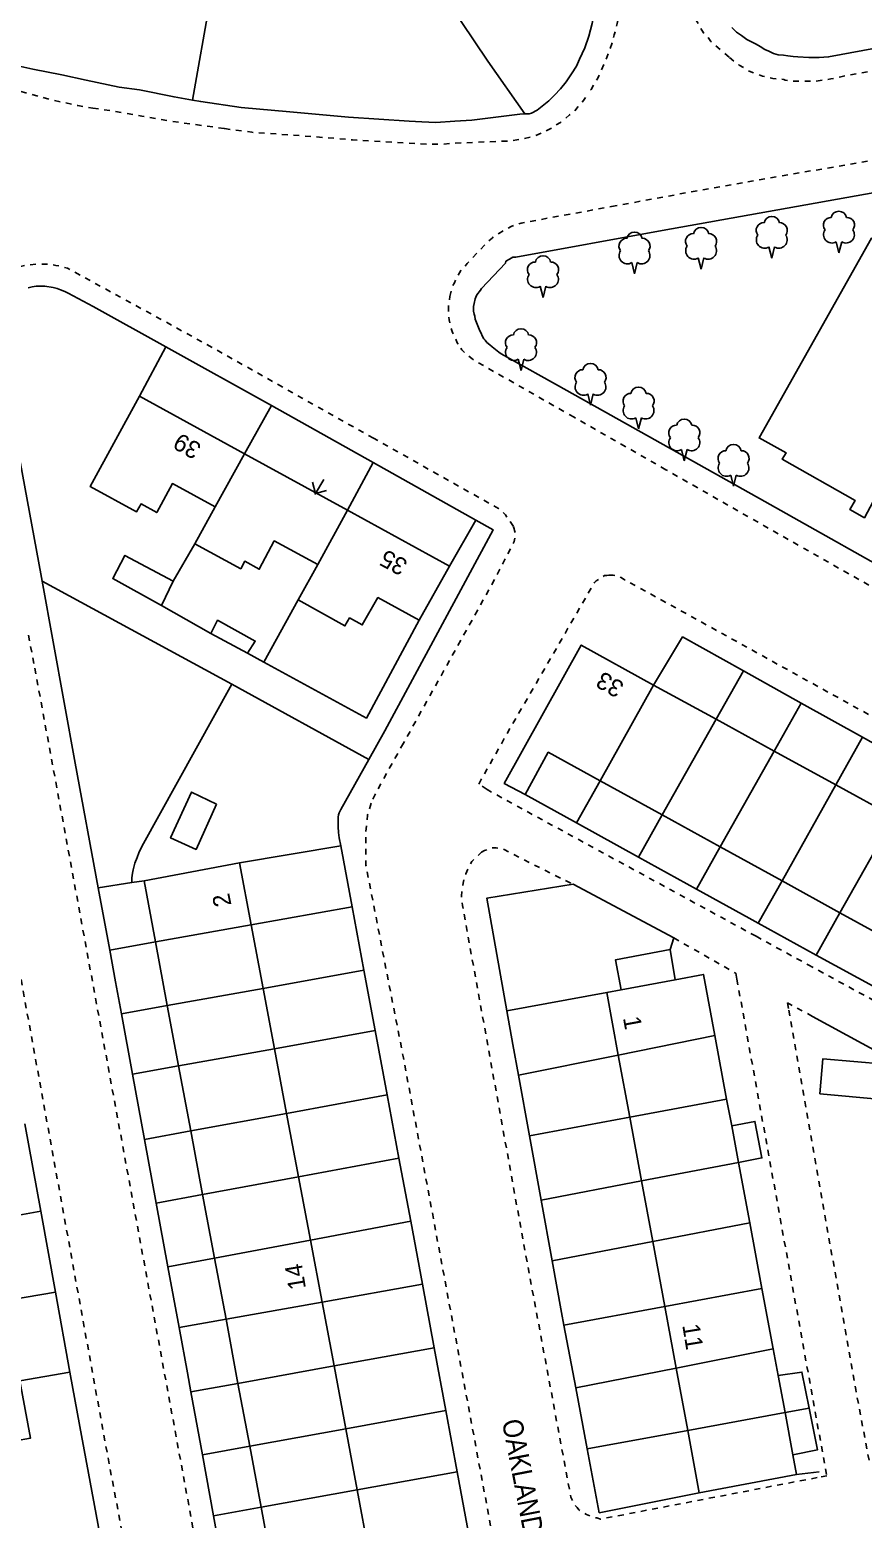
# Model space of a CAD drawing. Extents: x 421500 to 422711, y 436000 to 437000.
# Drawn here: x 422105.8 to 422177.7, y 436327.6 to 436456.2 of the extents above; entities that cross this region are included whole.
import ezdxf

# ---------------------------------------------------------------- set-up
doc = ezdxf.new("R2010")
doc.units = 0
doc.linetypes.add('716709-ExBase$0$OS-DASHEDLINE', pattern=[1, 0.5, -0.5])
doc.layers.get('0').update_dxf_attribs({"color": 210})
for name, color, linetype in [('716709-ExBase$0$OS-LINE_0001_BLG_OUTLINE', 7, 'Continuous'), ('716709-ExBase$0$OS-LINE_0021_ROAD_OR_TRACK', 8, '716709-ExBase$0$OS-DASHEDLINE'), ('716709-ExBase$0$OS-LINE_0030_BLG_DIVISION', 8, 'Continuous'), ('716709-ExBase$0$OS-LINE_0030_OBSTRUCTING_FEAT', 8, 'Continuous'), ('716709-ExBase$0$OS-PT_0026_BENCH_MARK_LOCN', 8, 'Continuous'), ('716709-ExBase$0$OS-PT_0373_POSN_NONCONIFER_TR', 8, 'Continuous'), ('716709-ExBase$0$OS-SYMB_0026_BENCH_MARK', 8, 'Continuous'), ('716709-ExBase$0$OS-TEXT_BUILDING_OR_STRUCTURE', 4, 'Continuous'), ('716709-ExBase$0$OS-TEXT_ROAD_NAME', 7, 'Continuous'), ('Pr-KerbEdge', 8, 'Continuous')]:
    doc.layers.add(name, color=color, linetype=linetype)
doc.styles.add('716709-ExBase$0$Romans', font='romans.shx', dxfattribs={"width": 0.9})
doc.styles.add('716709-ExBase$0$Standard', font='romans.shx')

# ---------------------------------------------------------------- blocks, each defined once
blk = doc.blocks.new('716709-ExBase$0$OS-BENCH MARK')
at = {"linetype": 'Continuous'}
blk.add_line((1.42, 0), (0, 0), dxfattribs=at)
at = {"linetype": 'Continuous', "flags": 128}
blk.add_lwpolyline([(0.707, 0.707), (0, 0), (0.707, -0.707)], dxfattribs=at)
blk = doc.blocks.new('716709-ExBase$0$OS-DOT')
at = {"linetype": 'Continuous'}
blk.add_circle((0, 0), 0.05, dxfattribs=at)
blk = doc.blocks.new('716709-ExBase$0$OS-NONCONIFEROUS TREE')
at = {"linetype": 'Continuous'}
for p, q in [((0, -1.6), (-0.2, -0.8)), ((0.2, -0.8), (0, -1.6))]:
    blk.add_line(p, q, dxfattribs=at)
for centre, radius, start, end in [((0, 0.84), 0.56, 10.8441, 169.1559), ((-0.57, 0.4), 0.55, 88.1339, 218.2222), ((-0.51, -0.29), 0.6, 144.748, 301.112), ((0.51, -0.29), 0.6, 238.888, 35.252), ((0.57, 0.4), 0.55, 321.7778, 91.8661)]:
    blk.add_arc(centre, radius, start, end, dxfattribs=at)

msp = doc.modelspace()

# ---------------------------------------------------------------- linework, layer by layer
at = {"layer": '716709-ExBase$0$OS-LINE_0001_BLG_OUTLINE'}
for p, q in [((422124.33, 436419.62), (422115.25, 436424.6)), ((422133.21, 436414.76), (422124.33, 436419.62)), ((422121.8, 436415.05), (422120.05, 436411.85)), ((422142.03, 436409.92), (422133.21, 436414.76)), ((422130.65, 436410.05), (422128.95, 436407)), ((422139.42, 436405.24), (422142.03, 436409.92)), ((422159.65, 436399.65), (422165.06, 436396.69)), ((422165.06, 436396.69), (422170.06, 436393.95)), ((422170.06, 436393.95), (422175.39, 436391.03)), ((422160.4, 436388.43), (422155.03, 436391.38)), ((422175.39, 436391.03), (422180.41, 436388.28)), ((422165.41, 436385.67), (422160.4, 436388.43)), ((422170.74, 436382.73), (422165.41, 436385.67)), ((422123.9, 436384.3), (422115.65, 436382.75)), ((422124.91, 436378.94), (422123.9, 436384.3)), ((422115.65, 436382.75), (422116.64, 436377.46)), ((422175.74, 436379.98), (422170.74, 436382.73)), ((422180.99, 436377.09), (422175.74, 436379.98)), ((422125.94, 436373.45), (422124.91, 436378.94)), ((422116.64, 436377.46), (422117.66, 436371.97)), ((422126.91, 436368.24), (422125.94, 436373.45)), ((422155.6, 436373.1), (422156.86, 436373.33)), ((422156.86, 436373.33), (422161.51, 436374.2)), ((422156.6, 436367.69), (422155.6, 436373.1)), ((422117.66, 436371.97), (422118.64, 436366.76)), ((422127.96, 436362.65), (422126.91, 436368.24)), ((422164.93, 436369.38), (422165.95, 436363.89)), ((422157.59, 436362.32), (422156.6, 436367.69)), ((422118.64, 436366.76), (422119.69, 436361.13)), ((422165.95, 436363.89), (422166.39, 436361.58)), ((422128.99, 436357.18), (422127.96, 436362.65)), ((422158.61, 436356.81), (422157.59, 436362.32)), ((422119.69, 436361.13), (422120.71, 436355.64)), ((422166.39, 436361.58), (422166.98, 436358.41)), ((422166.98, 436358.41), (422167.95, 436353.2)), ((422130.02, 436351.71), (422128.99, 436357.18)), ((422159.57, 436351.58), (422158.61, 436356.81)), ((422120.71, 436355.64), (422121.74, 436350.15)), ((422167.95, 436353.2), (422169, 436347.53)), ((422131.02, 436346.35), (422130.02, 436351.71)), ((422160.61, 436345.97), (422159.57, 436351.58)), ((422121.74, 436350.15), (422122.73, 436344.87)), ((422132.06, 436340.84), (422131.02, 436346.35)), ((422169, 436347.53), (422169.98, 436342.3)), ((422161.59, 436340.65), (422160.61, 436345.97)), ((422122.73, 436344.87), (422123.76, 436339.33)), ((422169.98, 436342.3), (422170.4, 436340.02)), ((422133.07, 436335.41), (422132.06, 436340.84)), ((422162.59, 436335.27), (422161.59, 436340.65)), ((422170.4, 436340.02), (422171, 436336.82)), ((422123.76, 436339.33), (422124.78, 436333.9)), ((422171, 436336.82), (422171.68, 436333.17)), ((422134.06, 436330.13), (422133.07, 436335.41)), ((422163.58, 436329.87), (422162.59, 436335.27)), ((422124.78, 436333.9), (422125.76, 436328.63)), ((422171.68, 436333.17), (422172, 436331.45)), ((422172, 436331.45), (422163.58, 436329.87)), ((422135.08, 436324.7), (422134.06, 436330.13))]:
    msp.add_line(p, q, dxfattribs=at)
at = {"layer": '716709-ExBase$0$OS-LINE_0001_BLG_OUTLINE', "flags": 128}
for points in [[(422187.6, 436429.05), (422179.65, 436414.9), (422178.6, 436415.5), (422177.85, 436414.1), (422176.6, 436414.8), (422177.05, 436415.6), (422170.75, 436419.15), (422171.1, 436419.7), (422168.75, 436421), (422178.45, 436438.25), (422181.25, 436436.7), (422183.15, 436440.1), (422186.6, 436438.1), (422187.65, 436439.85), (422193.45, 436436.55)], [(422115.25, 436424.6), (422111, 436416.8), (422115, 436414.6), (422115.4, 436415.3), (422116.75, 436414.55), (422118.1, 436417.05), (422121.8, 436415.05)], [(422120.05, 436411.85), (422124, 436409.7), (422124.35, 436410.35), (422125.6, 436409.65), (422126.9, 436412.1), (422130.65, 436410.05)], [(422128.95, 436407), (422133, 436404.75), (422133.4, 436405.45), (422134.5, 436404.85), (422135.85, 436407.2), (422139.42, 436405.24)], [(422159.65, 436399.65), (422153.4, 436403.1), (422146.75, 436391.15), (422148.57, 436390.2)], [(422155.03, 436391.38), (422150.55, 436393.85), (422148.57, 436390.2)], [(422161.51, 436374.2), (422163.95, 436374.65), (422164.93, 436369.38)], [(422104.94, 436339.54), (422105.85, 436334.6), (422099.35, 436333.45), (422098.44, 436338.39)], [(422125.76, 436328.63), (422126.55, 436324.4), (422125.55, 436324.2), (422125.8, 436323)]]:
    msp.add_lwpolyline(points, dxfattribs=at)
at = {"layer": '716709-ExBase$0$OS-LINE_0021_ROAD_OR_TRACK'}
for p, q in [((422160.71, 436418.25), (422152.78, 436422.78)), ((422106.22, 436401.11), (422120.9, 436321.28)), ((422145.28, 436390.64), (422144.55, 436391.1)), ((422161.4, 436377.8), (422166.75, 436374.75)), ((422168.49, 436377.95), (422172.99, 436375.49)), ((422166.75, 436374.75), (422166.84, 436374.25)), ((422172.99, 436375.49), (422193.6, 436364.25)), ((422166.84, 436374.25), (422174.6, 436331.35)), ((422171.2, 436372.2), (422171.31, 436371.57)), ((422173.37, 436371.03), (422171.2, 436372.2)), ((422174.6, 436331.35), (422173.76, 436331.19))]:
    msp.add_line(p, q, dxfattribs=at)
at = {"layer": '716709-ExBase$0$OS-LINE_0021_ROAD_OR_TRACK', "flags": 128}
for points in [[(422158.35, 436500), (422158.4, 436498.85), (422157.8, 436482.65), (422156.9, 436460.85), (422156.8, 436458.85), (422156.7, 436457.8), (422156.5, 436456.8), (422156.25, 436455.8), (422156.05, 436455.05), (422155.45, 436453.45), (422155.15, 436452.75), (422154.8, 436452), (422154.55, 436451.65), (422154.25, 436451.1), (422153.95, 436450.65)], [(422163.9, 436500), (422163.45, 436486.8), (422162.55, 436469.85), (422162.15, 436461.4), (422162.2, 436460.85), (422162.25, 436460.25), (422162.3, 436459.7), (422162.45, 436459.2), (422162.6, 436458.65), (422162.65, 436458.45), (422162.85, 436457.95), (422163.1, 436457.4), (422163.4, 436456.95), (422163.65, 436456.5), (422163.95, 436456), (422164.35, 436455.6), (422164.6, 436455.25), (422165.5, 436454.45), (422166.2, 436453.87)], [(422166.2, 436453.87), (422166.65, 436453.5), (422167.05, 436453.2), (422167.45, 436452.95), (422167.75, 436452.75), (422168.2, 436452.55), (422168.6, 436452.4), (422169.05, 436452.25), (422169.55, 436452.15), (422169.95, 436452.05), (422170.45, 436452), (422170.9, 436451.95), (422171, 436451.9), (422171.85, 436451.8), (422173.65, 436451.8), (422174.25, 436451.9), (422174.95, 436452), (422175.6, 436452.15), (422175.8, 436452.2), (422193.55, 436455.4), (422207.68, 436458.1)], [(422095.77, 436454.66), (422099.2, 436453), (422101.75, 436452), (422104.55, 436451.05), (422105.45, 436450.8), (422107.65, 436450.2), (422109.95, 436449.7), (422110.65, 436449.55), (422111.22, 436449.48)], [(422122.59, 436447.72), (422123.45, 436447.6), (422124.95, 436447.4), (422130.55, 436447), (422133.65, 436446.75), (422135.4, 436446.65), (422139.3, 436446.4), (422141.45, 436446.35), (422142.15, 436446.45), (422142.35, 436446.45), (422147.2, 436446.65), (422147.85, 436446.75), (422148.45, 436446.85), (422149.05, 436447), (422149.4, 436447.1), (422150, 436447.35), (422150.55, 436447.6), (422151.05, 436447.9), (422151.6, 436448.25), (422151.95, 436448.5), (422152.4, 436448.9), (422152.85, 436449.25), (422153.2, 436449.7), (422153.6, 436450.15), (422153.95, 436450.65)], [(422111.22, 436449.48), (422112.2, 436449.35), (422115.45, 436448.8), (422117.65, 436448.4), (422122.59, 436447.72)], [(422167.78, 436443.11), (422195.6, 436447.95), (422206.25, 436449.65), (422206.85, 436449.65), (422207.35, 436449.55), (422207.6, 436449.45), (422208.05, 436449.3), (422208.3, 436449.15), (422208.5, 436448.95), (422208.7, 436448.85), (422208.9, 436448.6), (422209.1, 436448.4)], [(422156.02, 436440.98), (422164.55, 436442.55), (422167.78, 436443.11)], [(422142.05, 436433.2), (422142.25, 436434), (422142.45, 436434.4), (422142.6, 436434.75), (422143, 436435.45), (422143.3, 436435.75), (422143.55, 436436.05), (422145.05, 436437.65), (422145.35, 436437.95), (422145.7, 436438.25), (422145.9, 436438.45), (422146.3, 436438.65), (422146.7, 436438.9), (422146.9, 436439), (422147.35, 436439.25), (422147.8, 436439.45), (422148.2, 436439.55), (422156.02, 436440.98)], [(422135.47, 436420.97), (422120.65, 436429.3), (422109.05, 436435.65), (422108.55, 436435.8), (422108.05, 436435.9), (422107.6, 436436), (422106.4, 436436), (422105.4, 436435.9), (422105, 436435.8), (422104.5, 436435.65), (422104.05, 436435.5), (422103.6, 436435.3), (422103.15, 436435.05)], [(422142.78, 436429.08), (422142.7, 436429.2), (422142.55, 436429.55), (422142.4, 436429.85), (422142.25, 436430.2), (422142.15, 436430.55), (422142.1, 436430.8), (422142, 436431.2), (422141.95, 436431.6), (422141.95, 436432.4), (422142.05, 436433.2)], [(422152.78, 436422.78), (422144.25, 436427.65), (422143.95, 436427.85), (422143.65, 436428.1), (422143.4, 436428.3), (422143.1, 436428.6), (422142.78, 436429.08)], [(422147.55, 436413.35), (422147.25, 436413.8), (422147.2, 436413.95), (422147, 436414.15), (422146.85, 436414.35), (422146.45, 436414.75), (422146.25, 436414.9), (422135.47, 436420.97)], [(422186.4, 436404.95), (422185.05, 436404.95), (422184.65, 436405), (422184.35, 436405.05), (422184, 436405.2), (422183.65, 436405.25), (422183.3, 436405.4), (422169.2, 436413.4), (422160.71, 436418.25)], [(422137.89, 436394.34), (422145.75, 436408.45), (422147.6, 436412.05), (422147.7, 436412.45), (422147.7, 436412.8), (422147.65, 436413), (422147.6, 436413.15), (422147.55, 436413.35)], [(422144.55, 436391.1), (422147.45, 436396.25), (422154.4, 436408.25), (422154.45, 436408.35), (422154.55, 436408.5), (422154.7, 436408.65), (422155.15, 436408.95), (422155.25, 436409), (422155.4, 436409.1), (422155.6, 436409.1), (422155.8, 436409.15)], [(422155.8, 436409.15), (422156.15, 436409.15), (422156.35, 436409.1), (422156.5, 436409.1), (422156.7, 436409), (422156.85, 436408.95), (422157.15, 436408.75), (422181.26, 436395.42)], [(422105.67, 436403.97), (422106.15, 436401.5), (422106.22, 436401.11)], [(422113.25, 436319.95), (422113.35, 436320.05), (422113.55, 436320.2), (422113.7, 436320.35), (422113.85, 436320.55), (422113.95, 436320.75), (422114.1, 436320.95), (422114.3, 436321.35), (422114.45, 436322.1), (422114.45, 436322.8), (422112.35, 436333.95), (422105.35, 436372.5), (422101.75, 436392.75), (422100.6, 436398.35), (422100.49, 436398.42)], [(422135.4, 436389.8), (422135.75, 436390.5), (422137.89, 436394.34)], [(422168.49, 436377.95), (422145.65, 436390.4), (422145.28, 436390.64)], [(422145.58, 436327.01), (422138.05, 436367.45), (422134.8, 436384.1), (422134.8, 436387), (422134.95, 436388.4), (422135.05, 436388.7), (422135.2, 436389.25), (422135.4, 436389.8)], [(422153.2, 436328.4), (422153.05, 436328.6), (422152.95, 436328.7), (422152.8, 436328.9), (422152.5, 436329.5), (422148.45, 436351.3), (422143.15, 436380.6), (422143.05, 436381.4), (422143.15, 436382.2), (422143.2, 436382.55), (422143.3, 436382.95), (422143.45, 436383.35), (422143.75, 436384.05), (422143.95, 436384.4), (422144.45, 436384.9), (422144.6, 436385), (422144.8, 436385.2)], [(422144.8, 436385.2), (422145.05, 436385.35), (422145.55, 436385.55), (422145.85, 436385.6), (422146.05, 436385.6), (422146.25, 436385.55), (422146.45, 436385.55), (422146.65, 436385.5), (422146.85, 436385.4), (422147, 436385.3), (422151.55, 436383), (422152.7, 436382.45)], [(422171.31, 436371.57), (422177.1, 436338.8), (422178.3, 436332.41)], [(422173.76, 436331.19), (422155.05, 436327.6), (422154.75, 436327.7), (422154.45, 436327.75), (422154.15, 436327.9), (422153.85, 436328), (422153.7, 436328.1), (422153.45, 436328.2), (422153.2, 436328.4)]]:
    msp.add_lwpolyline(points, dxfattribs=at)
at = {"layer": '716709-ExBase$0$OS-LINE_0030_BLG_DIVISION'}
for p, q in [((422121.8, 436415.05), (422124.33, 436419.62)), ((422130.65, 436410.05), (422133.21, 436414.76)), ((422155.03, 436391.38), (422159.65, 436399.65)), ((422160.4, 436388.43), (422165.06, 436396.69)), ((422165.41, 436385.67), (422170.06, 436393.95)), ((422170.74, 436382.73), (422175.39, 436391.03)), ((422175.74, 436379.98), (422180.41, 436388.28)), ((422124.91, 436378.94), (422116.64, 436377.46)), ((422125.94, 436373.45), (422117.66, 436371.97)), ((422126.91, 436368.24), (422118.64, 436366.76)), ((422156.6, 436367.69), (422164.93, 436369.38)), ((422157.59, 436362.32), (422165.95, 436363.89)), ((422127.96, 436362.65), (422119.69, 436361.13)), ((422158.61, 436356.81), (422166.98, 436358.41)), ((422128.99, 436357.18), (422120.71, 436355.64)), ((422159.57, 436351.58), (422167.95, 436353.2)), ((422130.02, 436351.71), (422121.74, 436350.15)), ((422131.02, 436346.35), (422122.73, 436344.87)), ((422160.61, 436345.97), (422169, 436347.53)), ((422161.59, 436340.65), (422169.98, 436342.3)), ((422132.06, 436340.84), (422123.76, 436339.33)), ((422162.59, 436335.27), (422171, 436336.82)), ((422133.07, 436335.41), (422124.78, 436333.9)), ((422134.06, 436330.13), (422125.76, 436328.63))]:
    msp.add_line(p, q, dxfattribs=at)
at = {"layer": '716709-ExBase$0$OS-LINE_0030_OBSTRUCTING_FEAT'}
for p, q in [((422117.54, 436428.86), (422115.25, 436424.6)), ((422126.65, 436423.8), (422117.54, 436428.86)), ((422124.33, 436419.62), (422126.65, 436423.8)), ((422135.44, 436418.87), (422126.65, 436423.8)), ((422133.21, 436414.76), (422135.44, 436418.87)), ((422144.3, 436413.89), (422135.44, 436418.87)), ((422144.3, 436413.89), (422142.03, 436409.92)), ((422118.18, 436408.62), (422120.05, 436411.85)), ((422106.86, 436408.62), (422123.24, 436399.72)), ((422117.15, 436406.53), (422118.18, 436408.62)), ((422126.01, 436401.62), (422128.95, 436407)), ((422121.42, 436404.1), (422117.15, 436406.53)), ((422124.58, 436402.4), (422121.42, 436404.1)), ((422126.01, 436401.62), (422124.58, 436402.4)), ((422165.06, 436396.69), (422167.41, 436400.87)), ((422172.4, 436398.09), (422167.41, 436400.87)), ((422123.24, 436399.72), (422135.06, 436393.21)), ((422170.06, 436393.95), (422172.4, 436398.09)), ((422177.69, 436395.14), (422172.4, 436398.09)), ((422175.39, 436391.03), (422177.69, 436395.14)), ((422153, 436387.74), (422155.03, 436391.38)), ((422148.57, 436390.2), (422153, 436387.74)), ((422153, 436387.74), (422158.35, 436384.79)), ((422158.35, 436384.79), (422160.4, 436388.43)), ((422132.63, 436385.76), (422123.9, 436384.3)), ((422133.61, 436380.5), (422132.63, 436385.76)), ((422163.36, 436382.01), (422165.41, 436385.67)), ((422158.35, 436384.79), (422163.36, 436382.01)), ((422114.61, 436382.6), (422111.69, 436382.14)), ((422115.65, 436382.75), (422114.61, 436382.6)), ((422152.7, 436382.45), (422161.4, 436377.8)), ((422168.68, 436379.07), (422170.74, 436382.73)), ((422111.69, 436382.14), (422112.69, 436376.75)), ((422133.61, 436380.5), (422124.91, 436378.94)), ((422134.64, 436375.01), (422133.61, 436380.5)), ((422173.69, 436376.33), (422175.74, 436379.98)), ((422168.68, 436379.07), (422173.69, 436376.33)), ((422116.64, 436377.46), (422112.69, 436376.75)), ((422161.4, 436377.8), (422161.07, 436376.8)), ((422161.51, 436374.2), (422161.07, 436376.8)), ((422173.69, 436376.33), (422178.93, 436373.46)), ((422134.64, 436375.01), (422125.94, 436373.45)), ((422135.61, 436369.8), (422134.64, 436375.01)), ((422146.98, 436371.51), (422155.6, 436373.1)), ((422117.66, 436371.97), (422113.7, 436371.26)), ((422113.7, 436371.26), (422114.66, 436366.05)), ((422173.37, 436371.03), (422193.25, 436360.13)), ((422135.61, 436369.8), (422126.91, 436368.24)), ((422136.65, 436364.25), (422135.61, 436369.8)), ((422147.98, 436365.95), (422156.6, 436367.69)), ((422118.64, 436366.76), (422114.66, 436366.05)), ((422114.66, 436366.05), (422115.7, 436360.4)), ((422148.93, 436360.7), (422147.98, 436365.95)), ((422136.65, 436364.25), (422127.96, 436362.65)), ((422137.66, 436358.79), (422136.65, 436364.25)), ((422106.73, 436354.2), (422105.36, 436361.76)), ((422148.93, 436360.7), (422157.59, 436362.32)), ((422119.69, 436361.13), (422115.7, 436360.4)), ((422149.94, 436355.15), (422148.93, 436360.7)), ((422115.7, 436360.4), (422116.71, 436354.89)), ((422137.66, 436358.79), (422128.99, 436357.18)), ((422138.68, 436353.35), (422137.66, 436358.79)), ((422149.94, 436355.15), (422158.61, 436356.81)), ((422120.71, 436355.64), (422116.71, 436354.89)), ((422102.42, 436353.43), (422106.73, 436354.2)), ((422108, 436347.22), (422106.73, 436354.2)), ((422116.71, 436354.89), (422117.72, 436349.39)), ((422150.89, 436349.9), (422149.94, 436355.15)), ((422138.68, 436353.35), (422130.02, 436351.71)), ((422139.7, 436347.89), (422138.68, 436353.35)), ((422150.89, 436349.9), (422159.57, 436351.58)), ((422121.74, 436350.15), (422117.72, 436349.39)), ((422117.72, 436349.39), (422118.68, 436344.16)), ((422139.7, 436347.89), (422131.02, 436346.35)), ((422140.71, 436342.4), (422139.7, 436347.89)), ((422087.66, 436343.69), (422108, 436347.22)), ((422109.25, 436340.31), (422108, 436347.22)), ((422151.91, 436344.35), (422160.61, 436345.97)), ((422122.73, 436344.87), (422118.68, 436344.16)), ((422152.92, 436338.95), (422151.91, 436344.35)), ((422140.71, 436342.4), (422132.06, 436340.84)), ((422141.72, 436336.99), (422140.71, 436342.4)), ((422104.94, 436339.54), (422109.25, 436340.31)), ((422152.92, 436338.95), (422161.59, 436340.65)), ((422123.76, 436339.33), (422119.7, 436338.6)), ((422119.7, 436338.6), (422120.7, 436333.15)), ((422153.91, 436333.66), (422152.92, 436338.95)), ((422141.72, 436336.99), (422133.07, 436335.41)), ((422142.7, 436331.69), (422141.72, 436336.99)), ((422171, 436336.82), (422173.07, 436337.2)), ((422153.91, 436333.66), (422162.59, 436335.27)), ((422124.78, 436333.9), (422120.7, 436333.15)), ((422120.7, 436333.15), (422121.66, 436327.88)), ((422142.7, 436331.69), (422134.06, 436330.13)), ((422143.71, 436326.24), (422142.7, 436331.69)), ((422173.95, 436331.7), (422172, 436331.45)), ((422125.76, 436328.63), (422121.66, 436327.88)), ((422121.66, 436327.88), (422122.65, 436322.45))]:
    msp.add_line(p, q, dxfattribs=at)
at = {"layer": '716709-ExBase$0$OS-LINE_0030_OBSTRUCTING_FEAT', "flags": 128}
for points in [[(422124.7, 436476.95), (422121.35, 436458.85), (422119.84, 436450.17)], [(422155.6, 436475.75), (422155.2, 436465.25), (422154.9, 436460.95), (422154.85, 436459.85), (422154.75, 436458.9), (422154.55, 436457.8), (422154.35, 436456.8), (422154.05, 436455.7), (422153.7, 436454.7), (422153.25, 436453.7), (422153, 436453.1), (422152.55, 436452.45), (422152.1, 436451.75), (422151.6, 436451.15), (422151.1, 436450.6), (422150.6, 436450.1), (422149.6, 436449.3), (422149.1, 436449.05), (422148.9, 436449), (422148.75, 436449), (422148.53, 436448.98)], [(422140.78, 436460.33), (422145.35, 436453.55), (422148.53, 436448.98)], [(422166.4, 436456.45), (422166.8, 436456.05), (422167.25, 436455.75), (422167.7, 436455.4), (422168.5, 436455), (422168.85, 436454.8), (422169.25, 436454.55), (422169.6, 436454.4), (422170, 436454.2), (422170.4, 436454.1), (422170.85, 436454.05), (422171.25, 436454), (422171.7, 436453.95), (422172.1, 436453.9), (422173.05, 436453.85), (422173.95, 436453.85), (422174.75, 436453.9), (422191.45, 436457)], [(422119.84, 436450.17), (422118.25, 436450.45), (422115.25, 436451.05), (422113.5, 436451.3), (422110.65, 436451.9), (422108.55, 436452.35), (422106.05, 436452.85), (422104.75, 436453.15), (422103.35, 436453.55), (422100.15, 436454.77)], [(422148.53, 436448.98), (422148.1, 436448.95), (422143.95, 436448.45), (422142.5, 436448.35), (422140.85, 436448.25), (422139.65, 436448.3), (422138.55, 436448.35), (422133.3, 436448.7), (422128.25, 436449.15), (422124.05, 436449.55), (422120.55, 436450.05), (422119.84, 436450.17)], [(422182.75, 436407.9), (422169.25, 436415.5), (422152.15, 436425.1), (422146.5, 436428.25), (422146.3, 436428.4), (422145.85, 436428.75), (422145.7, 436428.85), (422145.5, 436429.05), (422145.25, 436429.25), (422145.1, 436429.45), (422145, 436429.55), (422144.85, 436429.8), (422144.75, 436430.05), (422144.65, 436430.25), (422144.25, 436431.25), (422144.2, 436431.5), (422144.15, 436431.7), (422144.1, 436431.95), (422144.1, 436432.35), (422144.15, 436432.6), (422144.25, 436433), (422144.3, 436433.15), (422144.4, 436433.35), (422144.7, 436433.75), (422144.8, 436433.9), (422146.85, 436436.1), (422146.9, 436436.25), (422147.2, 436436.45), (422147.5, 436436.6), (422147.75, 436436.6), (422160.4, 436438.9), (422178.75, 436442.2)], [(422117.54, 436428.86), (422111.25, 436432.35), (422109.1, 436433.5), (422108.8, 436433.65), (422108.45, 436433.8), (422108.15, 436433.9), (422107.8, 436434), (422107.1, 436434.1), (422106.35, 436434.1), (422106, 436434.05), (422105.65, 436433.95)], [(422102.9, 436430.05), (422106.8, 436408.95), (422106.86, 436408.62)], [(422135.06, 436393.21), (422136.45, 436395.7), (422145.8, 436413.05), (422144.3, 436413.89)], [(422118.18, 436408.62), (422114, 436410.85), (422112.95, 436408.85), (422117.15, 436406.53)], [(422106.86, 436408.62), (422109.7, 436392.9), (422111.69, 436382.14)], [(422121.42, 436404.1), (422122, 436405.25), (422125.25, 436403.45), (422124.58, 436402.4)], [(422139.42, 436405.24), (422134.85, 436396.8), (422126.01, 436401.62)], [(422167.41, 436400.87), (422162.15, 436403.8), (422159.65, 436399.65)], [(422123.24, 436399.72), (422115.45, 436385.7), (422115.2, 436385.15), (422115.05, 436384.75), (422114.85, 436384.25), (422114.7, 436383.7), (422114.65, 436383.4), (422114.6, 436383), (422114.61, 436382.6)], [(422182.7, 436392.34), (422180.1, 436393.8), (422177.69, 436395.14)], [(422132.63, 436385.76), (422132.5, 436386.45), (422132.45, 436386.9), (422132.4, 436387.4), (422132.4, 436388.25), (422132.45, 436388.45), (422132.5, 436388.6), (422132.65, 436388.9), (422135.06, 436393.21)], [(422121.9, 436389.35), (422120.15, 436385.45), (422117.95, 436386.45), (422119.75, 436390.4), (422121.9, 436389.35)], [(422146.98, 436371.51), (422145.25, 436381.25), (422152.7, 436382.45)], [(422163.36, 436382.01), (422167.9, 436379.5), (422168.68, 436379.07)], [(422112.69, 436376.75), (422113.2, 436374), (422113.7, 436371.26)], [(422161.07, 436376.8), (422156.35, 436375.9), (422156.86, 436373.33)], [(422147.98, 436365.95), (422147.5, 436368.6), (422146.98, 436371.51)], [(422174, 436364.35), (422179.35, 436363.85), (422179.6, 436366.9), (422174.25, 436367.35), (422174, 436364.35)], [(422166.98, 436358.41), (422169, 436358.8), (422168.4, 436361.95), (422166.39, 436361.58)], [(422151.91, 436344.35), (422151.7, 436345.45), (422150.89, 436349.9)], [(422118.68, 436344.16), (422119.4, 436340.25), (422119.7, 436338.6)], [(422089.45, 436333.95), (422107.3, 436323.95), (422110.65, 436322.2), (422110.8, 436322.1), (422110.9, 436322.05), (422111.05, 436322), (422111.55, 436322), (422112, 436322.15), (422112.2, 436322.35), (422112.3, 436322.55), (422112.35, 436322.7), (422112.4, 436322.8), (422112.4, 436323.2), (422110.1, 436335.6), (422109.25, 436340.31)], [(422170.4, 436340.02), (422172.45, 436340.3), (422173.07, 436337.2)], [(422173.07, 436337.2), (422173.8, 436333.6), (422171.68, 436333.17)], [(422163.58, 436329.87), (422154.95, 436328.15), (422153.91, 436333.66)]]:
    msp.add_lwpolyline(points, dxfattribs=at)
at = {"layer": 'Pr-KerbEdge'}
msp.add_arc((422086.92, 436454.96), 118.12, 133.7321, 133.7321, dxfattribs=at)

# ---------------------------------------------------------------- block references
at = {"layer": '716709-ExBase$0$OS-PT_0026_BENCH_MARK_LOCN'}
msp.add_blockref('716709-ExBase$0$OS-DOT', (422130.45, 436416.2), dxfattribs=at)
at = {"layer": '716709-ExBase$0$OS-PT_0373_POSN_NONCONIFER_TR', "xscale": 1.2, "yscale": 1.2}
for p in [(422175.65, 436438.9), (422163.75, 436437.5), (422169.85, 436438.45), (422158, 436437.1), (422150.1, 436435.05), (422148.2, 436428.75), (422154.2, 436425.75), (422158.35, 436423.7), (422162.3, 436420.95), (422166.55, 436418.75)]:
    msp.add_blockref('716709-ExBase$0$OS-NONCONIFEROUS TREE', p, dxfattribs=at)
at = {"layer": '716709-ExBase$0$OS-SYMB_0026_BENCH_MARK', "rotation": 59}
msp.add_blockref('716709-ExBase$0$OS-BENCH MARK', (422130.45, 436416.2), dxfattribs=at)

# ---------------------------------------------------------------- texts
at = {"layer": '716709-ExBase$0$OS-TEXT_BUILDING_OR_STRUCTURE', "char_height": 1.5, "attachment_point": 8, "style": '716709-ExBase$0$Standard'}
for s, insert, width, rotation in [('{\\fHeledd|b0|i0|c0|p34;39}', (422119.75, 436420.95), 3, 150.6), ('{\\fHeledd|b0|i0|c0|p34;35}', (422137.55, 436410.9), 3, 151.9), ('{\\fHeledd|b0|i0|c0|p34;33}', (422156.25, 436400.35), 3, 150.4), ('{\\fHeledd|b0|i0|c0|p34;2}', (422123.1, 436381.2), 1.5, 101.2), ('{\\fHeledd|b0|i0|c0|p34;1}', (422157.1, 436370.35), 1.5, 280.4), ('{\\fHeledd|b0|i0|c0|p34;14}', (422129.45, 436348.65), 3, 99.6), ('{\\fHeledd|b0|i0|c0|p34;11}', (422162.3, 436343.25), 3, 279.3)]:
    msp.add_mtext(s, dxfattribs=dict(at, insert=insert, width=width, rotation=rotation))
at = {"layer": '716709-ExBase$0$OS-TEXT_ROAD_NAME', "insert": (422149.35, 436326.05), "char_height": 1.75, "width": 36.0973, "attachment_point": 5, "rotation": 280.9, "style": '716709-ExBase$0$Romans'}
msp.add_mtext('{\\fHeledd|b0|i0|c0|p34;OAKLANDS AVENUE}', dxfattribs=at)

doc.saveas('drawing.dxf')
